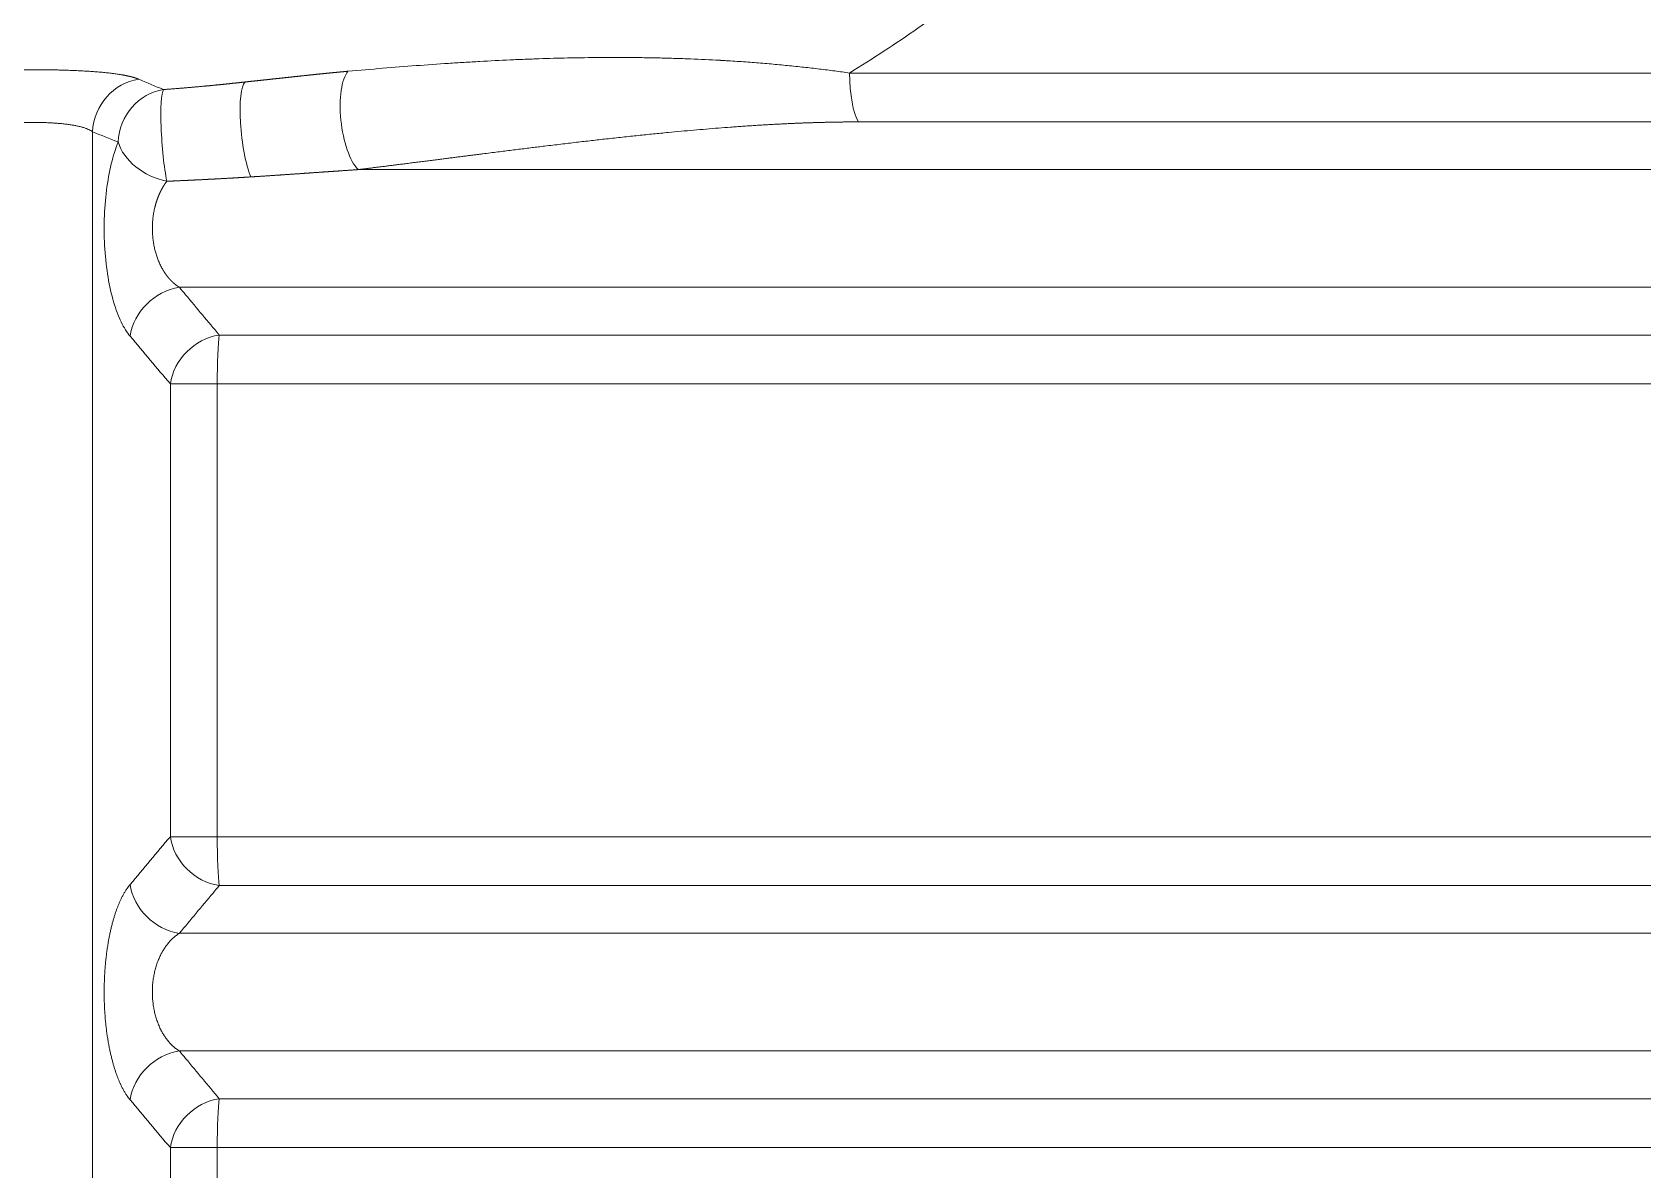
# Model space of a CAD drawing. Header units: millimetres. Extents: x 4664 to 8864, y -38 to 2932.
# Drawn here: x 8059.81 to 8099.13, y 1728.49 to 1756.27 of the extents above; entities that cross this region are included whole.
import ezdxf

# ---------------------------------------------------------------- set-up
doc = ezdxf.new("R2010")
doc.units = ezdxf.units.MM

msp = doc.modelspace()

# ---------------------------------------------------------------- linework, layer by layer
at = {"lineweight": 5}
for p, q in [((8116.763, 1755.274), (8079.764, 1755.274)), ((8079.981, 1754.08), (8116.351, 1754.08)), ((8061.282, 1724.447), (8061.282, 1753.84)), ((8067.763, 1752.914), (8119.686, 1752.914)), ((8063.402, 1750.041), (8119.686, 1750.041)), ((8116.351, 1748.876), (8064.376, 1748.876)), ((8063.182, 1747.682), (8116.763, 1747.682)), ((8063.182, 1747.682), (8063.182, 1736.626)), ((8064.327, 1736.626), (8064.327, 1747.682)), ((8063.182, 1736.626), (8116.763, 1736.626)), ((8064.376, 1735.431), (8116.351, 1735.431)), ((8063.402, 1734.266), (8119.686, 1734.266)), ((8063.402, 1731.393), (8119.686, 1731.393)), ((8116.351, 1730.228), (8064.376, 1730.228)), ((8116.763, 1729.033), (8063.182, 1729.033)), ((8063.182, 1729.033), (8063.182, 1727.335)), ((8064.327, 1727.335), (8064.327, 1729.033))]:
    msp.add_line(p, q, dxfattribs=at)
at = {"lineweight": 5, "extrusion": (0, 0, -1)}
for centre, major_axis, ratio, start_param, end_param in [((8062.51, 1753.84), (0.494, 1.209), 0.930648, 4.348997, 5.788724), ((8067.819, 1754.109), (0.16, -1.296), 0.35862, 0.444825, 2.811339), ((8080.128, 1755.274), (0, 1.306), 0.278426, 3.557424, 4.712389), ((8063.135, 1753.59), (0.477, 1.216), 0.931354, 4.362239, 5.786054), ((8063.135, 1753.59), (-0.095, 1.302), 0.121176, 3.893779, 6.107343), ((8065.202, 1753.784), (0.148, -1.298), 0.217615, 0.656995, 2.962729), ((8079.935, 1788.775), (44.076, 0), 0.874817, 1.992175, 2.007773), ((8063.135, 1753.59), (1.212, -0.485), 0.714518, 1.322736, 2.630801), ((8063.428, 1748.847), (1, 0.84), 0.87029, 3.909181, 5.323172), ((8064.409, 1747.682), (0.997, 0.843), 0.871092, 3.911974, 5.320246), ((8064.409, 1747.682), (0, 1.306), 0.063029, 4.712389, 5.867354), ((8064.409, 1736.626), (-0.997, 0.843), 0.871092, 4.104532, 5.512804), ((8064.409, 1736.626), (0, 1.306), 0.063029, 3.557424, 4.712389), ((8063.428, 1735.46), (-1, 0.84), 0.87029, 4.101606, 5.515597), ((8063.428, 1730.198), (-1, -0.84), 0.87029, 0.767588, 2.18158), ((8064.409, 1729.033), (-0.997, -0.843), 0.871092, 0.770381, 2.178653), ((8064.409, 1729.033), (0, 1.306), 0.063029, 4.712389, 5.867354)]:
    msp.add_ellipse(centre, major_axis=major_axis, ratio=ratio, start_param=start_param, end_param=end_param, dxfattribs=at)
at = {"lineweight": 5}
for points, degree, knots in [([(8079.764, 1755.274), (8080.331, 1755.626), (8080.887, 1755.991), (8081.978, 1756.748), (8082.514, 1757.141), (8083.564, 1757.953), (8084.079, 1758.373), (8084.836, 1759.023), (8085.086, 1759.243), (8085.457, 1759.578), (8085.641, 1759.747), (8085.855, 1759.947), (8085.961, 1760.047), (8086.014, 1760.097), (8086.041, 1760.122), (8086.054, 1760.135), (8086.06, 1760.141), (8086.064, 1760.144), (8086.065, 1760.146), (8086.066, 1760.147), (8086.067, 1760.147), (8086.067, 1760.147), (8086.547, 1760.604), (8087.015, 1761.072), (8087.698, 1761.791), (8087.922, 1762.033), (8088.254, 1762.401), (8088.419, 1762.586), (8088.61, 1762.803), (8088.704, 1762.913), (8088.751, 1762.967), (8088.775, 1762.995), (8088.787, 1763.008), (8088.793, 1763.015), (8088.796, 1763.019), (8088.797, 1763.02), (8088.798, 1763.021), (8088.798, 1763.022), (8088.798, 1763.022), (8088.798, 1763.022), (8089.236, 1763.531), (8089.658, 1764.049), (8090.475, 1765.105), (8090.87, 1765.642), (8091.25, 1766.189)], 3, [0, 0, 0, 0, 0.125, 0.125, 0.25, 0.25, 0.375, 0.375, 0.4375, 0.4375, 0.46875, 0.484375, 0.492188, 0.496094, 0.498047, 0.499023, 0.499512, 0.499756, 0.499878, 0.499939, 0.499939, 0.5, 0.5, 0.625, 0.625, 0.6875, 0.6875, 0.71875, 0.734375, 0.742188, 0.746094, 0.748047, 0.749023, 0.749512, 0.749756, 0.749878, 0.749939, 0.749969, 0.749969, 0.75, 0.75, 0.875, 0.875, 1, 1, 1, 1]), ([(8079.764, 1755.274), (8079.645, 1755.291), (8079.402, 1755.325), (8079.028, 1755.372), (8078.644, 1755.416), (8078.251, 1755.457), (8077.849, 1755.495), (8077.438, 1755.529), (8077.158, 1755.549), (8076.946, 1755.563), (8076.839, 1755.57), (8076.714, 1755.577), (8076.651, 1755.581), (8076.62, 1755.583), (8076.604, 1755.584), (8076.596, 1755.584), (8076.592, 1755.584), (8076.59, 1755.585), (8076.589, 1755.585), (8076.589, 1755.585), (8076.588, 1755.585), (8076.588, 1755.585), (8076.588, 1755.585), (8076.588, 1755.585), (8076.588, 1755.585), (8076.358, 1755.598), (8076.121, 1755.609), (8075.758, 1755.623), (8075.636, 1755.627), (8075.388, 1755.635), (8075.137, 1755.642), (8074.752, 1755.649), (8074.358, 1755.653), (8074.09, 1755.654), (8073.887, 1755.653), (8073.785, 1755.653), (8073.664, 1755.652), (8073.604, 1755.652), (8073.574, 1755.651), (8073.558, 1755.651), (8073.551, 1755.651), (8073.547, 1755.651), (8073.545, 1755.651), (8073.544, 1755.651), (8073.544, 1755.651), (8073.544, 1755.651), (8073.543, 1755.651), (8073.543, 1755.651), (8073.543, 1755.651), (8073.543, 1755.651), (8073.325, 1755.649), (8073.103, 1755.646), (8072.652, 1755.636), (8072.422, 1755.63), (8072.072, 1755.618), (8071.954, 1755.614), (8071.716, 1755.605), (8071.596, 1755.6), (8071.233, 1755.583), (8070.986, 1755.571), (8070.61, 1755.549), (8070.483, 1755.542), (8070.292, 1755.53), (8070.228, 1755.526), (8070.1, 1755.518), (8070.035, 1755.514), (8069.711, 1755.492), (8069.448, 1755.474), (8068.912, 1755.434), (8068.64, 1755.412), (8068.086, 1755.366), (8067.805, 1755.342), (8067.518, 1755.317)], 3, [0, 0, 0, 0, 0.03125, 0.0625, 0.09375, 0.125, 0.15625, 0.1875, 0.21875, 0.21875, 0.234375, 0.242188, 0.246094, 0.248047, 0.249023, 0.249512, 0.249756, 0.249878, 0.249939, 0.249969, 0.249985, 0.249992, 0.249996, 0.249996, 0.25, 0.25, 0.3125, 0.3125, 0.34375, 0.34375, 0.375, 0.40625, 0.4375, 0.46875, 0.46875, 0.484375, 0.492188, 0.496094, 0.498047, 0.499023, 0.499512, 0.499756, 0.499878, 0.499939, 0.499969, 0.499985, 0.499992, 0.499996, 0.499996, 0.5, 0.5, 0.5625, 0.5625, 0.625, 0.625, 0.65625, 0.65625, 0.6875, 0.6875, 0.75, 0.75, 0.78125, 0.78125, 0.796875, 0.796875, 0.8125, 0.8125, 0.875, 0.875, 0.9375, 0.9375, 1, 1, 1, 1]), ([(8062.41, 1755.122), (8062.41, 1755.123), (8062.408, 1755.124), (8062.405, 1755.125), (8062.402, 1755.126), (8062.4, 1755.127), (8062.397, 1755.128), (8062.394, 1755.129), (8062.391, 1755.13), (8062.388, 1755.132), (8062.386, 1755.133), (8062.383, 1755.134), (8062.38, 1755.135), (8062.377, 1755.136), (8062.374, 1755.137), (8062.371, 1755.138), (8062.368, 1755.139), (8062.365, 1755.14), (8062.362, 1755.141), (8062.359, 1755.143), (8062.356, 1755.144), (8062.353, 1755.145), (8062.35, 1755.146), (8062.347, 1755.147), (8062.344, 1755.148), (8062.341, 1755.149), (8062.337, 1755.15), (8062.334, 1755.151), (8062.331, 1755.152), (8062.328, 1755.153), (8062.325, 1755.154), (8062.321, 1755.155), (8062.318, 1755.156), (8062.315, 1755.157), (8062.312, 1755.158), (8062.308, 1755.159), (8062.305, 1755.161), (8062.302, 1755.162), (8062.298, 1755.163), (8062.295, 1755.164), (8062.291, 1755.165), (8062.288, 1755.166), (8062.284, 1755.167), (8062.281, 1755.168), (8062.278, 1755.169), (8062.274, 1755.17), (8062.27, 1755.171), (8062.267, 1755.172), (8062.263, 1755.173), (8062.26, 1755.174), (8062.256, 1755.175), (8062.253, 1755.176), (8062.249, 1755.177), (8062.245, 1755.178), (8062.242, 1755.179), (8062.238, 1755.18), (8062.234, 1755.181), (8062.23, 1755.182), (8062.227, 1755.183), (8062.223, 1755.183), (8062.219, 1755.184), (8062.215, 1755.185), (8062.211, 1755.186), (8062.208, 1755.187), (8062.204, 1755.188), (8062.2, 1755.189), (8062.196, 1755.19), (8062.192, 1755.191), (8062.188, 1755.192), (8062.184, 1755.193), (8062.18, 1755.194), (8062.176, 1755.195), (8062.172, 1755.196), (8062.168, 1755.197), (8062.164, 1755.198), (8062.16, 1755.199), (8062.156, 1755.199), (8062.151, 1755.2), (8062.147, 1755.201), (8062.143, 1755.202), (8062.139, 1755.203), (8062.135, 1755.204), (8062.131, 1755.205), (8062.126, 1755.206), (8062.122, 1755.207), (8062.118, 1755.208), (8062.114, 1755.209), (8062.109, 1755.209), (8062.105, 1755.21), (8062.101, 1755.211), (8062.096, 1755.212), (8062.092, 1755.213), (8062.087, 1755.214), (8062.083, 1755.215), (8062.078, 1755.216), (8062.074, 1755.216), (8062.07, 1755.217), (8062.065, 1755.218), (8062.06, 1755.219), (8062.056, 1755.22), (8062.051, 1755.221), (8062.047, 1755.222), (8062.042, 1755.222), (8062.038, 1755.223), (8062.033, 1755.224), (8062.028, 1755.225), (8062.024, 1755.226), (8062.019, 1755.227), (8061.982, 1755.233), (8061.91, 1755.245), (8061.796, 1755.261), (8061.676, 1755.275), (8061.548, 1755.288), (8061.413, 1755.3), (8061.271, 1755.311), (8061.124, 1755.321), (8060.972, 1755.329), (8060.815, 1755.336), (8060.674, 1755.341), (8060.55, 1755.345), (8060.446, 1755.348), (8060.341, 1755.35), (8060.236, 1755.352), (8060.13, 1755.354), (8060.023, 1755.355), (8059.916, 1755.355), (8059.827, 1755.355), (8059.758, 1755.355), (8059.708, 1755.355), (8059.658, 1755.355), (8059.608, 1755.355), (8059.558, 1755.354), (8059.508, 1755.354), (8059.458, 1755.353), (8059.408, 1755.352), (8059.359, 1755.352), (8059.309, 1755.351), (8059.26, 1755.35), (8059.211, 1755.349), (8059.161, 1755.347), (8059.112, 1755.346), (8059.063, 1755.345), (8059.014, 1755.343), (8058.942, 1755.341), (8058.848, 1755.337), (8058.734, 1755.333), (8058.622, 1755.327), (8058.513, 1755.322), (8058.408, 1755.315), (8058.304, 1755.308), (8058.224, 1755.302), (8058.165, 1755.297), (8058.125, 1755.293), (8058.086, 1755.289), (8058.047, 1755.286), (8058.01, 1755.282), (8057.972, 1755.278), (8057.936, 1755.274), (8057.9, 1755.27), (8057.864, 1755.266), (8057.83, 1755.261), (8057.796, 1755.257), (8057.762, 1755.252), (8057.729, 1755.247), (8057.697, 1755.243), (8057.665, 1755.238), (8057.634, 1755.232), (8057.611, 1755.228), (8057.595, 1755.226), (8057.587, 1755.224), (8057.578, 1755.223), (8057.57, 1755.221), (8057.561, 1755.219), (8057.553, 1755.218), (8057.545, 1755.216), (8057.537, 1755.215), (8057.529, 1755.213), (8057.52, 1755.211), (8057.512, 1755.21), (8057.505, 1755.208), (8057.497, 1755.207), (8057.489, 1755.205), (8057.481, 1755.203), (8057.473, 1755.202), (8057.466, 1755.2), (8057.458, 1755.198), (8057.451, 1755.196), (8057.443, 1755.195), (8057.436, 1755.193), (8057.429, 1755.191), (8057.421, 1755.19), (8057.414, 1755.188), (8057.407, 1755.186), (8057.4, 1755.184), (8057.393, 1755.183), (8057.386, 1755.181), (8057.379, 1755.179), (8057.373, 1755.177), (8057.366, 1755.175), (8057.359, 1755.174), (8057.353, 1755.172), (8057.346, 1755.17), (8057.34, 1755.168), (8057.333, 1755.166), (8057.327, 1755.164), (8057.321, 1755.162), (8057.315, 1755.16), (8057.308, 1755.159), (8057.302, 1755.157), (8057.296, 1755.155), (8057.29, 1755.153), (8057.285, 1755.151), (8057.279, 1755.149), (8057.273, 1755.147), (8057.267, 1755.145), (8057.262, 1755.143), (8057.256, 1755.141), (8057.251, 1755.139), (8057.245, 1755.137), (8057.24, 1755.135), (8057.235, 1755.133), (8057.229, 1755.131), (8057.224, 1755.129), (8057.219, 1755.127), (8057.214, 1755.125), (8057.211, 1755.123), (8057.209, 1755.122)], 3, [0, 0, 0, 0, 0.001188, 0.002374, 0.003561, 0.004746, 0.005931, 0.007116, 0.0083, 0.009483, 0.010666, 0.011848, 0.01303, 0.014211, 0.015391, 0.016571, 0.017751, 0.01893, 0.020108, 0.021286, 0.022464, 0.023641, 0.024817, 0.025994, 0.027169, 0.028345, 0.029519, 0.030694, 0.031868, 0.033041, 0.034214, 0.035387, 0.03656, 0.037732, 0.038903, 0.040075, 0.041246, 0.042416, 0.043587, 0.044757, 0.045927, 0.047096, 0.048265, 0.049434, 0.050603, 0.051771, 0.052939, 0.054107, 0.055274, 0.056442, 0.057609, 0.058776, 0.059943, 0.061109, 0.062276, 0.063442, 0.064608, 0.065774, 0.06694, 0.068105, 0.069271, 0.070436, 0.071601, 0.072767, 0.073932, 0.075097, 0.076261, 0.077426, 0.078591, 0.079756, 0.080921, 0.082085, 0.08325, 0.084415, 0.085579, 0.086744, 0.087909, 0.089073, 0.090238, 0.091403, 0.092568, 0.093733, 0.094898, 0.096063, 0.097228, 0.098393, 0.099558, 0.100724, 0.101889, 0.103055, 0.104221, 0.105387, 0.106553, 0.107719, 0.108886, 0.110053, 0.111219, 0.112387, 0.113554, 0.114721, 0.115889, 0.117057, 0.118225, 0.119394, 0.120563, 0.121732, 0.122901, 0.124071, 0.125241, 0.150482, 0.175511, 0.20042, 0.225306, 0.250265, 0.275471, 0.300471, 0.32537, 0.35027, 0.375276, 0.391019, 0.406675, 0.422272, 0.437834, 0.45339, 0.468966, 0.484588, 0.500283, 0.507584, 0.514876, 0.522162, 0.529445, 0.536727, 0.544011, 0.5513, 0.558597, 0.565904, 0.573225, 0.580561, 0.587917, 0.595294, 0.602695, 0.610124, 0.617582, 0.625071, 0.643141, 0.661082, 0.678932, 0.696727, 0.714507, 0.732309, 0.750171, 0.757518, 0.764853, 0.772179, 0.779498, 0.786812, 0.794124, 0.801437, 0.808752, 0.816072, 0.8234, 0.830737, 0.838088, 0.845452, 0.852834, 0.860236, 0.867659, 0.875107, 0.877259, 0.87941, 0.88156, 0.883709, 0.885857, 0.888004, 0.890151, 0.892297, 0.894443, 0.896588, 0.898732, 0.900876, 0.90302, 0.905163, 0.907306, 0.909449, 0.911592, 0.913735, 0.915877, 0.91802, 0.920162, 0.922305, 0.924448, 0.926591, 0.928735, 0.930879, 0.933023, 0.935168, 0.937313, 0.939459, 0.941605, 0.943752, 0.9459, 0.948049, 0.950199, 0.952349, 0.9545, 0.956653, 0.958806, 0.960961, 0.963117, 0.965274, 0.967432, 0.969592, 0.971753, 0.973916, 0.97608, 0.978245, 0.980413, 0.982582, 0.984752, 0.986925, 0.989099, 0.991275, 0.993453, 0.995633, 0.997816, 1, 1, 1, 1]), ([(8067.518, 1755.317), (8067.512, 1755.316), (8067.502, 1755.315), (8067.486, 1755.314), (8067.47, 1755.312), (8067.454, 1755.311), (8067.438, 1755.309), (8067.421, 1755.308), (8067.405, 1755.306), (8067.389, 1755.305), (8067.373, 1755.304), (8067.357, 1755.302), (8067.341, 1755.301), (8067.325, 1755.299), (8067.309, 1755.298), (8067.293, 1755.296), (8067.276, 1755.294), (8067.26, 1755.293), (8067.244, 1755.291), (8067.228, 1755.29), (8067.211, 1755.288), (8067.195, 1755.287), (8067.179, 1755.285), (8067.163, 1755.284), (8067.146, 1755.282), (8067.13, 1755.28), (8067.114, 1755.279), (8067.097, 1755.277), (8067.081, 1755.275), (8067.064, 1755.274), (8067.048, 1755.272), (8067.031, 1755.271), (8067.015, 1755.269), (8066.999, 1755.267), (8066.982, 1755.266), (8066.966, 1755.264), (8066.949, 1755.262), (8066.933, 1755.261), (8066.916, 1755.259), (8066.899, 1755.257), (8066.883, 1755.256), (8066.866, 1755.254), (8066.85, 1755.252), (8066.833, 1755.25), (8066.816, 1755.249), (8066.8, 1755.247), (8066.783, 1755.245), (8066.766, 1755.244), (8066.749, 1755.242), (8066.733, 1755.24), (8066.716, 1755.238), (8066.699, 1755.237), (8066.682, 1755.235), (8066.666, 1755.233), (8066.649, 1755.231), (8066.632, 1755.23), (8066.615, 1755.228), (8066.598, 1755.226), (8066.581, 1755.224), (8066.564, 1755.222), (8066.547, 1755.221), (8066.53, 1755.219), (8066.513, 1755.217), (8066.496, 1755.215), (8066.479, 1755.213), (8066.462, 1755.212), (8066.445, 1755.21), (8066.428, 1755.208), (8066.411, 1755.206), (8066.394, 1755.204), (8066.377, 1755.202), (8066.36, 1755.201), (8066.343, 1755.199), (8066.326, 1755.197), (8066.309, 1755.195), (8066.291, 1755.193), (8066.274, 1755.191), (8066.257, 1755.189), (8066.24, 1755.188), (8066.222, 1755.186), (8066.205, 1755.184), (8066.188, 1755.182), (8066.17, 1755.18), (8066.153, 1755.178), (8066.136, 1755.176), (8066.118, 1755.174), (8066.101, 1755.173), (8066.084, 1755.171), (8066.066, 1755.169), (8066.049, 1755.167), (8066.031, 1755.165), (8066.014, 1755.163), (8065.996, 1755.161), (8065.979, 1755.159), (8065.961, 1755.157), (8065.944, 1755.156), (8065.926, 1755.154), (8065.909, 1755.152), (8065.891, 1755.15), (8065.873, 1755.148), (8065.856, 1755.146), (8065.838, 1755.144), (8065.82, 1755.142), (8065.803, 1755.14), (8065.785, 1755.138), (8065.767, 1755.136), (8065.75, 1755.134), (8065.732, 1755.133), (8065.714, 1755.131), (8065.696, 1755.129), (8065.678, 1755.127), (8065.661, 1755.125), (8065.643, 1755.123), (8065.625, 1755.121), (8065.607, 1755.119), (8065.589, 1755.117), (8065.571, 1755.115), (8065.553, 1755.113), (8065.535, 1755.111), (8065.517, 1755.109), (8065.499, 1755.107), (8065.481, 1755.105), (8065.463, 1755.104), (8065.445, 1755.102), (8065.427, 1755.1), (8065.409, 1755.098), (8065.391, 1755.096), (8065.373, 1755.094), (8065.355, 1755.092), (8065.336, 1755.09), (8065.318, 1755.088), (8065.3, 1755.086), (8065.282, 1755.084), (8065.264, 1755.082), (8065.245, 1755.08), (8065.227, 1755.078), (8065.209, 1755.076), (8065.19, 1755.074), (8065.172, 1755.073), (8065.154, 1755.071), (8065.135, 1755.069), (8065.117, 1755.067), (8065.099, 1755.065), (8065.08, 1755.063), (8065.062, 1755.061), (8065.043, 1755.059), (8065.025, 1755.057), (8065.012, 1755.056), (8065.006, 1755.055)], 3, [0, 0, 0, 0, 0.006599, 0.013201, 0.019807, 0.026414, 0.033025, 0.039639, 0.046256, 0.052876, 0.059498, 0.066124, 0.072752, 0.079384, 0.086019, 0.092656, 0.099297, 0.105941, 0.112588, 0.119238, 0.125891, 0.132547, 0.139206, 0.145868, 0.152534, 0.159202, 0.165874, 0.172549, 0.179227, 0.185909, 0.192593, 0.199281, 0.205972, 0.212666, 0.219364, 0.226064, 0.232768, 0.239476, 0.246186, 0.2529, 0.259618, 0.266338, 0.273062, 0.27979, 0.28652, 0.293255, 0.299992, 0.306733, 0.313477, 0.320225, 0.326976, 0.333731, 0.340489, 0.347251, 0.354016, 0.360785, 0.367557, 0.374333, 0.381112, 0.387895, 0.394681, 0.401471, 0.408264, 0.415062, 0.421862, 0.428667, 0.435475, 0.442286, 0.449102, 0.455921, 0.462743, 0.469569, 0.4764, 0.483233, 0.490071, 0.496912, 0.503757, 0.510605, 0.517458, 0.524314, 0.531174, 0.538038, 0.544906, 0.551777, 0.558652, 0.565532, 0.572415, 0.579302, 0.586192, 0.593087, 0.599985, 0.606888, 0.613794, 0.620705, 0.627619, 0.634537, 0.641459, 0.648385, 0.655316, 0.66225, 0.669188, 0.67613, 0.683076, 0.690027, 0.696981, 0.703939, 0.710902, 0.717868, 0.724839, 0.731814, 0.738792, 0.745775, 0.752763, 0.759754, 0.766749, 0.773749, 0.780753, 0.787761, 0.794773, 0.801789, 0.80881, 0.815835, 0.822864, 0.829897, 0.836935, 0.843976, 0.851023, 0.858073, 0.865128, 0.872187, 0.87925, 0.886318, 0.89339, 0.900467, 0.907547, 0.914633, 0.921722, 0.928816, 0.935915, 0.943017, 0.950125, 0.957236, 0.964352, 0.971473, 0.978598, 0.985727, 0.992861, 1, 1, 1, 1]), ([(8065.006, 1755.055), (8065, 1755.054), (8064.987, 1755.053), (8064.968, 1755.051), (8064.949, 1755.049), (8064.931, 1755.047), (8064.912, 1755.045), (8064.892, 1755.042), (8064.873, 1755.04), (8064.854, 1755.038), (8064.835, 1755.036), (8064.816, 1755.034), (8064.797, 1755.032), (8064.778, 1755.03), (8064.759, 1755.028), (8064.74, 1755.026), (8064.72, 1755.024), (8064.701, 1755.022), (8064.682, 1755.02), (8064.663, 1755.018), (8064.643, 1755.016), (8064.624, 1755.014), (8064.605, 1755.011), (8064.585, 1755.009), (8064.566, 1755.007), (8064.546, 1755.005), (8064.527, 1755.003), (8064.508, 1755.001), (8064.488, 1754.999), (8064.469, 1754.997), (8064.449, 1754.995), (8064.43, 1754.993), (8064.41, 1754.991), (8064.39, 1754.989), (8064.371, 1754.988), (8064.351, 1754.986), (8064.332, 1754.984), (8064.312, 1754.982), (8064.292, 1754.98), (8064.273, 1754.978), (8064.253, 1754.976), (8064.233, 1754.974), (8064.213, 1754.972), (8064.194, 1754.97), (8064.174, 1754.968), (8064.154, 1754.966), (8064.134, 1754.964), (8064.114, 1754.962), (8064.094, 1754.961), (8064.074, 1754.959), (8064.054, 1754.957), (8064.035, 1754.955), (8064.008, 1754.952), (8063.974, 1754.949), (8063.933, 1754.946), (8063.893, 1754.942), (8063.852, 1754.938), (8063.811, 1754.935), (8063.77, 1754.931), (8063.729, 1754.927), (8063.688, 1754.924), (8063.646, 1754.92), (8063.605, 1754.917), (8063.563, 1754.913), (8063.522, 1754.91), (8063.48, 1754.906), (8063.438, 1754.903), (8063.396, 1754.899), (8063.354, 1754.896), (8063.312, 1754.893), (8063.27, 1754.889), (8063.227, 1754.886), (8063.185, 1754.883), (8063.142, 1754.88), (8063.099, 1754.877), (8063.057, 1754.873), (8063.028, 1754.871), (8063.014, 1754.87)], 3, [0, 0, 0, 0, 0.009611, 0.019231, 0.028858, 0.038493, 0.048136, 0.057787, 0.067445, 0.077112, 0.086786, 0.096469, 0.106159, 0.115857, 0.125564, 0.135278, 0.145, 0.15473, 0.164469, 0.174215, 0.183969, 0.193732, 0.203502, 0.213281, 0.223068, 0.232862, 0.242665, 0.252476, 0.262295, 0.272123, 0.281958, 0.291802, 0.301654, 0.311514, 0.321382, 0.331258, 0.341143, 0.351036, 0.360937, 0.370847, 0.380764, 0.39069, 0.400625, 0.410567, 0.420518, 0.430478, 0.440445, 0.450421, 0.460406, 0.470399, 0.4804, 0.490409, 0.500427, 0.520722, 0.541061, 0.561446, 0.581874, 0.602348, 0.622867, 0.643431, 0.66404, 0.684694, 0.705394, 0.726139, 0.74693, 0.767766, 0.788648, 0.809576, 0.83055, 0.851569, 0.872635, 0.893747, 0.914905, 0.936109, 0.957359, 0.978656, 1, 1, 1, 1]), ([(8058.337, 1753.84), (8058.363, 1753.859), (8058.393, 1753.877), (8058.447, 1753.902), (8058.486, 1753.918), (8058.551, 1753.941), (8058.624, 1753.961), (8058.704, 1753.98), (8058.79, 1753.997), (8058.884, 1754.012), (8058.984, 1754.026), (8059.089, 1754.037), (8059.2, 1754.047), (8059.315, 1754.055), (8059.434, 1754.062), (8059.557, 1754.066), (8059.64, 1754.068), (8059.703, 1754.069), (8059.735, 1754.069), (8059.772, 1754.069), (8059.79, 1754.069), (8059.799, 1754.069), (8059.804, 1754.069), (8059.806, 1754.069), (8059.808, 1754.069), (8059.808, 1754.069), (8059.808, 1754.069), (8059.809, 1754.069), (8059.809, 1754.069), (8059.809, 1754.069), (8059.809, 1754.069), (8059.809, 1754.069), (8059.809, 1754.069), (8059.809, 1754.069), (8059.81, 1754.069), (8059.81, 1754.069), (8059.81, 1754.069), (8059.81, 1754.069), (8059.81, 1754.069), (8059.811, 1754.069), (8059.813, 1754.069), (8059.818, 1754.069), (8059.827, 1754.069), (8059.846, 1754.069), (8059.883, 1754.069), (8059.915, 1754.069), (8059.978, 1754.068), (8060.061, 1754.066), (8060.184, 1754.062), (8060.303, 1754.055), (8060.419, 1754.047), (8060.529, 1754.038), (8060.635, 1754.026), (8060.735, 1754.012), (8060.828, 1753.997), (8060.915, 1753.98), (8060.996, 1753.961), (8061.068, 1753.941), (8061.134, 1753.918), (8061.172, 1753.902), (8061.226, 1753.877), (8061.257, 1753.859), (8061.282, 1753.84)], 3, [0, 0, 0, 0, 0.0625, 0.0625, 0.09375, 0.125, 0.15625, 0.1875, 0.21875, 0.25, 0.28125, 0.3125, 0.34375, 0.375, 0.40625, 0.4375, 0.46875, 0.46875, 0.484375, 0.492187, 0.496094, 0.498047, 0.499023, 0.499512, 0.499756, 0.499878, 0.499939, 0.499969, 0.499985, 0.499992, 0.499992, 0.5, 0.5, 0.500244, 0.500275, 0.500275, 0.500305, 0.500305, 0.500366, 0.500488, 0.500977, 0.501953, 0.503906, 0.507812, 0.515625, 0.53125, 0.53125, 0.5625, 0.59375, 0.625, 0.65625, 0.6875, 0.71875, 0.75, 0.78125, 0.8125, 0.84375, 0.875, 0.90625, 0.9375, 0.9375, 1, 1, 1, 1]), ([(8067.763, 1752.914), (8067.773, 1752.916), (8067.792, 1752.918), (8067.821, 1752.922), (8067.852, 1752.925), (8067.884, 1752.929), (8067.917, 1752.934), (8067.952, 1752.938), (8067.989, 1752.943), (8068.027, 1752.947), (8068.066, 1752.952), (8068.107, 1752.957), (8068.149, 1752.963), (8068.193, 1752.968), (8068.238, 1752.974), (8068.285, 1752.98), (8068.333, 1752.986), (8068.382, 1752.992), (8068.433, 1752.998), (8068.486, 1753.005), (8068.539, 1753.012), (8068.594, 1753.019), (8068.651, 1753.026), (8068.709, 1753.033), (8068.769, 1753.041), (8068.829, 1753.048), (8068.892, 1753.056), (8068.955, 1753.064), (8069.02, 1753.073), (8069.087, 1753.081), (8069.155, 1753.09), (8069.224, 1753.099), (8069.316, 1753.11), (8069.428, 1753.125), (8069.559, 1753.141), (8069.686, 1753.158), (8069.809, 1753.173), (8069.928, 1753.188), (8070.042, 1753.203), (8070.152, 1753.217), (8070.259, 1753.231), (8070.361, 1753.244), (8070.458, 1753.256), (8070.552, 1753.268), (8070.642, 1753.279), (8070.728, 1753.29), (8070.844, 1753.305), (8070.993, 1753.324), (8071.172, 1753.346), (8071.347, 1753.368), (8071.519, 1753.39), (8071.686, 1753.411), (8071.85, 1753.431), (8072.01, 1753.451), (8072.166, 1753.47), (8072.4, 1753.498), (8072.709, 1753.536), (8073.092, 1753.581), (8073.462, 1753.624), (8073.837, 1753.666), (8074.217, 1753.708), (8074.6, 1753.748), (8074.972, 1753.786), (8075.32, 1753.821), (8075.648, 1753.852), (8075.957, 1753.879), (8076.262, 1753.905), (8076.561, 1753.93), (8076.808, 1753.949), (8077.005, 1753.963), (8077.152, 1753.973), (8077.298, 1753.983), (8077.441, 1753.992), (8077.583, 1754.001), (8077.723, 1754.01), (8077.862, 1754.018), (8077.999, 1754.025), (8078.134, 1754.032), (8078.267, 1754.038), (8078.368, 1754.043), (8078.435, 1754.046), (8078.471, 1754.047), (8078.507, 1754.049), (8078.542, 1754.05), (8078.578, 1754.051), (8078.613, 1754.053), (8078.648, 1754.054), (8078.684, 1754.055), (8078.719, 1754.057), (8078.754, 1754.058), (8078.789, 1754.059), (8078.824, 1754.06), (8078.859, 1754.061), (8078.894, 1754.062), (8078.929, 1754.064), (8078.963, 1754.065), (8078.998, 1754.066), (8079.033, 1754.067), (8079.068, 1754.067), (8079.102, 1754.068), (8079.137, 1754.069), (8079.171, 1754.07), (8079.205, 1754.071), (8079.24, 1754.072), (8079.274, 1754.072), (8079.308, 1754.073), (8079.342, 1754.074), (8079.377, 1754.074), (8079.411, 1754.075), (8079.445, 1754.075), (8079.479, 1754.076), (8079.512, 1754.076), (8079.546, 1754.077), (8079.58, 1754.077), (8079.614, 1754.078), (8079.647, 1754.078), (8079.681, 1754.078), (8079.715, 1754.079), (8079.748, 1754.079), (8079.782, 1754.079), (8079.815, 1754.079), (8079.848, 1754.079), (8079.882, 1754.08), (8079.915, 1754.08), (8079.948, 1754.08), (8079.97, 1754.08), (8079.981, 1754.08)], 3, [0, 0, 0, 0, 0.002258, 0.004635, 0.007131, 0.009745, 0.012478, 0.01533, 0.0183, 0.021389, 0.024597, 0.027923, 0.031367, 0.03493, 0.038611, 0.04241, 0.046328, 0.050363, 0.054517, 0.058789, 0.063178, 0.067686, 0.072311, 0.077054, 0.081915, 0.086893, 0.091989, 0.097203, 0.102533, 0.107981, 0.113546, 0.119229, 0.125028, 0.136149, 0.146931, 0.157375, 0.167481, 0.177248, 0.186679, 0.195773, 0.20453, 0.212952, 0.221038, 0.228788, 0.236204, 0.243284, 0.250031, 0.265189, 0.280029, 0.294551, 0.308755, 0.322642, 0.336213, 0.349469, 0.362409, 0.375035, 0.407781, 0.439525, 0.470274, 0.500032, 0.53287, 0.564637, 0.595338, 0.62498, 0.650928, 0.676384, 0.701352, 0.725837, 0.749842, 0.761985, 0.773967, 0.78579, 0.797454, 0.808959, 0.820307, 0.831498, 0.842533, 0.853413, 0.864137, 0.874708, 0.877567, 0.880419, 0.883266, 0.886106, 0.88894, 0.891767, 0.894589, 0.897405, 0.900214, 0.903017, 0.905814, 0.908606, 0.911391, 0.91417, 0.916942, 0.919709, 0.92247, 0.925225, 0.927974, 0.930717, 0.933454, 0.936186, 0.938911, 0.94163, 0.944344, 0.947051, 0.949753, 0.952449, 0.955139, 0.957824, 0.960502, 0.963175, 0.965842, 0.968504, 0.971159, 0.973809, 0.976454, 0.979092, 0.981725, 0.984353, 0.986975, 0.989591, 0.992201, 0.994806, 0.997406, 1, 1, 1, 1]), ([(8061.908, 1753.59), (8061.844, 1753.431), (8061.788, 1753.252), (8061.692, 1752.856), (8061.652, 1752.638), (8061.566, 1751.957), (8061.551, 1751.452), (8061.614, 1750.497), (8061.69, 1750.049), (8061.852, 1749.501), (8061.915, 1749.335), (8062.05, 1749.055), (8062.123, 1748.939), (8062.201, 1748.847)], 3, [0, 0, 0, 0, 0.125, 0.125, 0.25, 0.25, 0.5, 0.5, 0.75, 0.75, 0.875, 0.875, 1, 1, 1, 1]), ([(8065.147, 1752.737), (8065.155, 1752.738), (8065.172, 1752.739), (8065.196, 1752.74), (8065.221, 1752.742), (8065.245, 1752.743), (8065.27, 1752.745), (8065.294, 1752.746), (8065.319, 1752.748), (8065.343, 1752.749), (8065.368, 1752.751), (8065.393, 1752.753), (8065.417, 1752.754), (8065.442, 1752.756), (8065.466, 1752.757), (8065.491, 1752.759), (8065.515, 1752.761), (8065.54, 1752.762), (8065.564, 1752.764), (8065.589, 1752.765), (8065.614, 1752.767), (8065.638, 1752.769), (8065.663, 1752.77), (8065.687, 1752.772), (8065.712, 1752.774), (8065.736, 1752.775), (8065.761, 1752.777), (8065.785, 1752.778), (8065.81, 1752.78), (8065.834, 1752.782), (8065.859, 1752.783), (8065.883, 1752.785), (8065.908, 1752.787), (8065.932, 1752.788), (8065.957, 1752.79), (8065.981, 1752.792), (8066.006, 1752.793), (8066.03, 1752.795), (8066.055, 1752.797), (8066.079, 1752.798), (8066.104, 1752.8), (8066.128, 1752.802), (8066.153, 1752.803), (8066.177, 1752.805), (8066.202, 1752.807), (8066.226, 1752.808), (8066.251, 1752.81), (8066.275, 1752.812), (8066.3, 1752.813), (8066.324, 1752.815), (8066.349, 1752.817), (8066.373, 1752.819), (8066.398, 1752.82), (8066.422, 1752.822), (8066.447, 1752.824), (8066.471, 1752.825), (8066.496, 1752.827), (8066.52, 1752.829), (8066.544, 1752.83), (8066.569, 1752.832), (8066.593, 1752.834), (8066.618, 1752.835), (8066.642, 1752.837), (8066.667, 1752.839), (8066.691, 1752.841), (8066.716, 1752.842), (8066.74, 1752.844), (8066.764, 1752.846), (8066.789, 1752.847), (8066.813, 1752.849), (8066.838, 1752.851), (8066.862, 1752.853), (8066.887, 1752.854), (8066.911, 1752.856), (8066.935, 1752.858), (8066.96, 1752.859), (8066.984, 1752.861), (8067.009, 1752.863), (8067.033, 1752.864), (8067.057, 1752.866), (8067.082, 1752.868), (8067.106, 1752.87), (8067.131, 1752.871), (8067.155, 1752.873), (8067.179, 1752.875), (8067.204, 1752.876), (8067.228, 1752.878), (8067.252, 1752.88), (8067.277, 1752.881), (8067.301, 1752.883), (8067.326, 1752.885), (8067.35, 1752.886), (8067.374, 1752.888), (8067.399, 1752.89), (8067.423, 1752.891), (8067.447, 1752.893), (8067.472, 1752.895), (8067.496, 1752.896), (8067.52, 1752.898), (8067.545, 1752.9), (8067.569, 1752.901), (8067.593, 1752.903), (8067.618, 1752.905), (8067.642, 1752.906), (8067.666, 1752.908), (8067.691, 1752.91), (8067.715, 1752.911), (8067.739, 1752.913), (8067.755, 1752.914), (8067.763, 1752.914)], 3, [0, 0, 0, 0, 0.009303, 0.018608, 0.027912, 0.037218, 0.046525, 0.055832, 0.06514, 0.074449, 0.083758, 0.093068, 0.10238, 0.111692, 0.121004, 0.130318, 0.139632, 0.148947, 0.158263, 0.167579, 0.176897, 0.186215, 0.195534, 0.204853, 0.214174, 0.223495, 0.232817, 0.24214, 0.251464, 0.260789, 0.270114, 0.27944, 0.288767, 0.298094, 0.307423, 0.316752, 0.326082, 0.335413, 0.344745, 0.354077, 0.363411, 0.372745, 0.382079, 0.391415, 0.400752, 0.410089, 0.419427, 0.428766, 0.438106, 0.447446, 0.456788, 0.46613, 0.475473, 0.484817, 0.494161, 0.503507, 0.512853, 0.5222, 0.531548, 0.540897, 0.550246, 0.559596, 0.568948, 0.578299, 0.587652, 0.597006, 0.60636, 0.615716, 0.625072, 0.634429, 0.643786, 0.653145, 0.662504, 0.671865, 0.681226, 0.690588, 0.69995, 0.709314, 0.718678, 0.728043, 0.73741, 0.746776, 0.756144, 0.765513, 0.774882, 0.784252, 0.793623, 0.802995, 0.812368, 0.821742, 0.831116, 0.840491, 0.849867, 0.859244, 0.868622, 0.878001, 0.88738, 0.896761, 0.906142, 0.915524, 0.924907, 0.93429, 0.943675, 0.95306, 0.962447, 0.971834, 0.981222, 0.99061, 1, 1, 1, 1]), ([(8063.402, 1750.041), (8063.401, 1750.042), (8063.399, 1750.044), (8063.395, 1750.046), (8063.391, 1750.049), (8063.387, 1750.051), (8063.384, 1750.053), (8063.38, 1750.056), (8063.376, 1750.058), (8063.372, 1750.061), (8063.369, 1750.063), (8063.365, 1750.066), (8063.361, 1750.068), (8063.357, 1750.071), (8063.354, 1750.074), (8063.35, 1750.076), (8063.346, 1750.079), (8063.343, 1750.081), (8063.339, 1750.084), (8063.336, 1750.087), (8063.332, 1750.089), (8063.328, 1750.092), (8063.325, 1750.095), (8063.321, 1750.097), (8063.318, 1750.1), (8063.314, 1750.103), (8063.311, 1750.106), (8063.307, 1750.108), (8063.304, 1750.111), (8063.3, 1750.114), (8063.297, 1750.117), (8063.293, 1750.12), (8063.29, 1750.122), (8063.286, 1750.125), (8063.283, 1750.128), (8063.279, 1750.131), (8063.276, 1750.134), (8063.273, 1750.137), (8063.269, 1750.14), (8063.266, 1750.143), (8063.262, 1750.146), (8063.259, 1750.149), (8063.256, 1750.152), (8063.252, 1750.155), (8063.249, 1750.158), (8063.246, 1750.161), (8063.242, 1750.164), (8063.239, 1750.167), (8063.236, 1750.17), (8063.233, 1750.173), (8063.229, 1750.176), (8063.226, 1750.179), (8063.223, 1750.182), (8063.22, 1750.185), (8063.216, 1750.188), (8063.213, 1750.192), (8063.21, 1750.195), (8063.207, 1750.198), (8063.204, 1750.201), (8063.201, 1750.204), (8063.197, 1750.208), (8063.194, 1750.211), (8063.191, 1750.214), (8063.188, 1750.217), (8063.185, 1750.22), (8063.182, 1750.224), (8063.179, 1750.227), (8063.176, 1750.23), (8063.173, 1750.234), (8063.17, 1750.237), (8063.167, 1750.24), (8063.164, 1750.244), (8063.161, 1750.247), (8063.158, 1750.25), (8063.155, 1750.254), (8063.152, 1750.257), (8063.149, 1750.26), (8063.146, 1750.264), (8063.143, 1750.267), (8063.14, 1750.271), (8063.137, 1750.274), (8063.134, 1750.277), (8063.131, 1750.281), (8063.129, 1750.284), (8063.126, 1750.288), (8063.123, 1750.291), (8063.12, 1750.295), (8063.117, 1750.298), (8063.114, 1750.302), (8063.112, 1750.305), (8063.109, 1750.309), (8063.106, 1750.312), (8063.103, 1750.316), (8063.101, 1750.319), (8063.098, 1750.323), (8063.095, 1750.326), (8063.092, 1750.33), (8063.09, 1750.333), (8063.087, 1750.337), (8063.084, 1750.341), (8063.082, 1750.344), (8063.079, 1750.348), (8063.076, 1750.351), (8063.074, 1750.355), (8063.071, 1750.359), (8063.069, 1750.362), (8063.066, 1750.366), (8063.063, 1750.37), (8063.061, 1750.373), (8063.058, 1750.377), (8063.056, 1750.381), (8063.053, 1750.384), (8063.051, 1750.388), (8063.048, 1750.392), (8063.046, 1750.395), (8063.043, 1750.399), (8063.041, 1750.403), (8063.038, 1750.407), (8063.036, 1750.41), (8063.033, 1750.414), (8063.031, 1750.418), (8063.029, 1750.422), (8063.026, 1750.425), (8063.024, 1750.429), (8063.021, 1750.433), (8063.019, 1750.437), (8063.017, 1750.44), (8063.014, 1750.444), (8063.012, 1750.448), (8063.01, 1750.452), (8063.008, 1750.455), (8063.005, 1750.459), (8063.003, 1750.463), (8062.984, 1750.495), (8062.95, 1750.557), (8062.905, 1750.652), (8062.866, 1750.752), (8062.832, 1750.854), (8062.803, 1750.959), (8062.78, 1751.065), (8062.762, 1751.175), (8062.75, 1751.29), (8062.743, 1751.408), (8062.742, 1751.526), (8062.748, 1751.645), (8062.76, 1751.762), (8062.778, 1751.879), (8062.795, 1751.957), (8062.805, 1752.001), (8062.807, 1752.01), (8062.81, 1752.019), (8062.812, 1752.029), (8062.815, 1752.038), (8062.817, 1752.047), (8062.82, 1752.056), (8062.822, 1752.066), (8062.825, 1752.075), (8062.828, 1752.084), (8062.83, 1752.093), (8062.833, 1752.102), (8062.836, 1752.112), (8062.839, 1752.121), (8062.842, 1752.13), (8062.845, 1752.139), (8062.848, 1752.148), (8062.851, 1752.157), (8062.854, 1752.166), (8062.857, 1752.175), (8062.86, 1752.184), (8062.863, 1752.193), (8062.866, 1752.202), (8062.87, 1752.211), (8062.873, 1752.22), (8062.876, 1752.229), (8062.88, 1752.238), (8062.883, 1752.247), (8062.887, 1752.256), (8062.89, 1752.265), (8062.894, 1752.274), (8062.898, 1752.282), (8062.901, 1752.291), (8062.905, 1752.3), (8062.909, 1752.309), (8062.913, 1752.317), (8062.917, 1752.326), (8062.921, 1752.335), (8062.924, 1752.343), (8062.928, 1752.352), (8062.933, 1752.36), (8062.937, 1752.369), (8062.941, 1752.377), (8062.945, 1752.386), (8062.949, 1752.394), (8062.953, 1752.403), (8062.958, 1752.411), (8062.962, 1752.419), (8062.966, 1752.428), (8062.971, 1752.436), (8062.975, 1752.444), (8062.98, 1752.453), (8062.984, 1752.461), (8062.989, 1752.469), (8062.994, 1752.477), (8062.998, 1752.485), (8063.003, 1752.493), (8063.008, 1752.501), (8063.013, 1752.509), (8063.018, 1752.517), (8063.023, 1752.525), (8063.028, 1752.533), (8063.033, 1752.541), (8063.038, 1752.548), (8063.043, 1752.556), (8063.048, 1752.564), (8063.053, 1752.571), (8063.058, 1752.579), (8063.064, 1752.587), (8063.069, 1752.594), (8063.074, 1752.602), (8063.08, 1752.609), (8063.085, 1752.616), (8063.091, 1752.624), (8063.094, 1752.629), (8063.096, 1752.631)], 3, [0, 0, 0, 0, 0.002134, 0.004264, 0.00639, 0.008513, 0.010632, 0.012747, 0.014858, 0.016966, 0.01907, 0.02117, 0.023266, 0.025359, 0.027448, 0.029533, 0.031614, 0.033692, 0.035766, 0.037836, 0.039903, 0.041965, 0.044025, 0.04608, 0.048132, 0.050179, 0.052224, 0.054264, 0.056301, 0.058334, 0.060363, 0.062389, 0.064411, 0.066429, 0.068444, 0.070455, 0.072462, 0.074465, 0.076465, 0.078461, 0.080453, 0.082442, 0.084427, 0.086408, 0.088386, 0.09036, 0.09233, 0.094297, 0.09626, 0.098219, 0.100175, 0.102126, 0.104075, 0.106019, 0.10796, 0.109897, 0.111831, 0.113761, 0.115687, 0.11761, 0.119529, 0.121444, 0.123356, 0.125264, 0.127168, 0.129069, 0.130966, 0.13286, 0.13475, 0.136636, 0.138519, 0.140398, 0.142273, 0.144145, 0.146013, 0.147877, 0.149738, 0.151596, 0.153449, 0.155299, 0.157146, 0.158989, 0.160828, 0.162664, 0.164496, 0.166325, 0.16815, 0.169971, 0.171789, 0.173603, 0.175414, 0.177221, 0.179024, 0.180824, 0.182621, 0.184414, 0.186203, 0.187989, 0.189771, 0.191549, 0.193325, 0.195096, 0.196864, 0.198629, 0.20039, 0.202147, 0.203901, 0.205651, 0.207398, 0.209142, 0.210881, 0.212618, 0.214351, 0.21608, 0.217806, 0.219528, 0.221247, 0.222962, 0.224674, 0.226383, 0.228088, 0.229789, 0.231487, 0.233182, 0.234873, 0.23656, 0.238244, 0.239925, 0.241602, 0.243276, 0.244947, 0.246614, 0.248277, 0.249937, 0.288194, 0.325493, 0.36189, 0.397448, 0.432233, 0.466318, 0.499781, 0.535351, 0.570803, 0.606242, 0.641777, 0.677514, 0.713558, 0.750009, 0.753051, 0.756099, 0.759155, 0.762217, 0.765286, 0.768362, 0.771445, 0.774535, 0.777632, 0.780736, 0.783848, 0.786967, 0.790093, 0.793226, 0.796367, 0.799515, 0.802671, 0.805834, 0.809005, 0.812183, 0.815369, 0.818563, 0.821765, 0.824974, 0.828192, 0.831417, 0.83465, 0.837891, 0.841141, 0.844398, 0.847664, 0.850937, 0.854219, 0.857509, 0.860808, 0.864115, 0.86743, 0.870754, 0.874086, 0.877427, 0.880776, 0.884134, 0.8875, 0.890875, 0.894259, 0.897652, 0.901053, 0.904463, 0.907882, 0.91131, 0.914747, 0.918193, 0.921648, 0.925112, 0.928584, 0.932067, 0.935558, 0.939058, 0.942568, 0.946087, 0.949615, 0.953152, 0.956699, 0.960255, 0.96382, 0.967395, 0.97098, 0.974574, 0.978177, 0.98179, 0.985413, 0.989045, 0.992687, 0.996339, 1, 1, 1, 1]), ([(8063.096, 1752.631), (8063.105, 1752.631), (8063.121, 1752.632), (8063.147, 1752.633), (8063.172, 1752.634), (8063.197, 1752.635), (8063.222, 1752.636), (8063.247, 1752.637), (8063.272, 1752.638), (8063.297, 1752.639), (8063.322, 1752.64), (8063.347, 1752.641), (8063.372, 1752.643), (8063.397, 1752.644), (8063.422, 1752.645), (8063.447, 1752.646), (8063.471, 1752.647), (8063.496, 1752.648), (8063.521, 1752.649), (8063.546, 1752.65), (8063.571, 1752.651), (8063.595, 1752.652), (8063.62, 1752.654), (8063.645, 1752.655), (8063.669, 1752.656), (8063.694, 1752.657), (8063.718, 1752.658), (8063.743, 1752.659), (8063.768, 1752.661), (8063.792, 1752.662), (8063.817, 1752.663), (8063.841, 1752.664), (8063.866, 1752.665), (8063.89, 1752.667), (8063.914, 1752.668), (8063.939, 1752.669), (8063.963, 1752.67), (8063.987, 1752.671), (8064.012, 1752.673), (8064.036, 1752.674), (8064.06, 1752.675), (8064.084, 1752.676), (8064.108, 1752.678), (8064.133, 1752.679), (8064.157, 1752.68), (8064.181, 1752.681), (8064.205, 1752.683), (8064.229, 1752.684), (8064.253, 1752.685), (8064.277, 1752.686), (8064.301, 1752.688), (8064.325, 1752.689), (8064.349, 1752.69), (8064.373, 1752.692), (8064.397, 1752.693), (8064.42, 1752.694), (8064.444, 1752.696), (8064.468, 1752.697), (8064.492, 1752.698), (8064.516, 1752.7), (8064.539, 1752.701), (8064.563, 1752.702), (8064.587, 1752.704), (8064.61, 1752.705), (8064.634, 1752.706), (8064.658, 1752.708), (8064.681, 1752.709), (8064.705, 1752.71), (8064.728, 1752.712), (8064.752, 1752.713), (8064.775, 1752.714), (8064.799, 1752.716), (8064.822, 1752.717), (8064.845, 1752.719), (8064.869, 1752.72), (8064.892, 1752.721), (8064.915, 1752.723), (8064.939, 1752.724), (8064.962, 1752.726), (8064.985, 1752.727), (8065.008, 1752.728), (8065.031, 1752.73), (8065.055, 1752.731), (8065.078, 1752.733), (8065.101, 1752.734), (8065.124, 1752.736), (8065.139, 1752.737), (8065.147, 1752.737)], 3, [0, 0, 0, 0, 0.012238, 0.024464, 0.036679, 0.048883, 0.061075, 0.073256, 0.085426, 0.097584, 0.109731, 0.121867, 0.133992, 0.146105, 0.158207, 0.170297, 0.182377, 0.194445, 0.206502, 0.218547, 0.230581, 0.242604, 0.254616, 0.266616, 0.278606, 0.290583, 0.30255, 0.314505, 0.326449, 0.338382, 0.350304, 0.362214, 0.374113, 0.386001, 0.397877, 0.409742, 0.421596, 0.433439, 0.445271, 0.457091, 0.4689, 0.480698, 0.492484, 0.504259, 0.516023, 0.527776, 0.539518, 0.551248, 0.562967, 0.574675, 0.586372, 0.598058, 0.609732, 0.621395, 0.633047, 0.644687, 0.656317, 0.667935, 0.679542, 0.691138, 0.702722, 0.714296, 0.725858, 0.737409, 0.748949, 0.760478, 0.771995, 0.783501, 0.794997, 0.80648, 0.817953, 0.829415, 0.840865, 0.852305, 0.863733, 0.87515, 0.886555, 0.89795, 0.909333, 0.920706, 0.932067, 0.943417, 0.954756, 0.966084, 0.9774, 0.988706, 1, 1, 1, 1]), ([(8064.376, 1748.876), (8064.102, 1749.203), (8063.828, 1749.531), (8063.504, 1749.92), (8063.453, 1749.981), (8063.402, 1750.041)], 3, [0, 0, 0, 0, 0.843933, 0.843933, 1, 1, 1, 1]), ([(8062.201, 1735.46), (8062.063, 1735.297), (8061.89, 1734.906), (8061.787, 1734.599), (8061.702, 1734.254), (8061.636, 1733.87), (8061.59, 1733.462), (8061.566, 1733.039), (8061.566, 1732.615), (8061.59, 1732.189), (8061.635, 1731.787), (8061.703, 1731.403), (8061.788, 1731.059), (8061.89, 1730.752), (8062.063, 1730.362), (8062.201, 1730.198)], 2, [0, 0, 0, 0.125, 0.1875, 0.25, 0.3125, 0.375, 0.4375, 0.5, 0.5625, 0.625, 0.6875, 0.75, 0.8125, 0.875, 1, 1, 1]), ([(8063.402, 1734.266), (8063.676, 1734.595), (8063.95, 1734.922), (8064.275, 1735.31), (8064.325, 1735.371), (8064.376, 1735.431)], 3, [0, 0, 0, 0, 0.843933, 0.843933, 1, 1, 1, 1]), ([(8063.402, 1731.393), (8063.377, 1731.408), (8063.353, 1731.425), (8063.305, 1731.461), (8063.282, 1731.48), (8063.238, 1731.519), (8063.195, 1731.56), (8063.135, 1731.627), (8063.079, 1731.698), (8063.028, 1731.772), (8062.998, 1731.823), (8062.976, 1731.862), (8062.965, 1731.882), (8062.953, 1731.905), (8062.947, 1731.917), (8062.944, 1731.922), (8062.943, 1731.925), (8062.942, 1731.927), (8062.942, 1731.927), (8062.942, 1731.928), (8062.941, 1731.928), (8062.941, 1731.928), (8062.941, 1731.928), (8062.941, 1731.928), (8062.941, 1731.928), (8062.925, 1731.962), (8062.894, 1732.031), (8062.854, 1732.138), (8062.819, 1732.249), (8062.791, 1732.362), (8062.77, 1732.478), (8062.754, 1732.595), (8062.748, 1732.673), (8062.745, 1732.732), (8062.744, 1732.762), (8062.743, 1732.796), (8062.743, 1732.813), (8062.743, 1732.821), (8062.743, 1732.825), (8062.743, 1732.828), (8062.743, 1732.829), (8062.743, 1732.908), (8062.747, 1732.986), (8062.759, 1733.103), (8062.77, 1733.181), (8062.791, 1733.296), (8062.819, 1733.41), (8062.853, 1733.52), (8062.88, 1733.592), (8062.902, 1733.644), (8062.913, 1733.67), (8062.927, 1733.7), (8062.934, 1733.715), (8062.937, 1733.722), (8062.939, 1733.726), (8062.94, 1733.728), (8062.941, 1733.729), (8062.941, 1733.729), (8062.941, 1733.729), (8062.941, 1733.73), (8062.941, 1733.73), (8062.941, 1733.73), (8062.941, 1733.73), (8062.954, 1733.756), (8062.982, 1733.809), (8063.028, 1733.886), (8063.079, 1733.96), (8063.134, 1734.031), (8063.194, 1734.098), (8063.237, 1734.139), (8063.282, 1734.179), (8063.305, 1734.198), (8063.353, 1734.233), (8063.377, 1734.25), (8063.402, 1734.266)], 3, [0, 0, 0, 0, 0.03125, 0.03125, 0.0625, 0.0625, 0.09375, 0.125, 0.15625, 0.1875, 0.21875, 0.21875, 0.234375, 0.242187, 0.246094, 0.248047, 0.249023, 0.249512, 0.249756, 0.249878, 0.249939, 0.249969, 0.249985, 0.249985, 0.25, 0.25, 0.28125, 0.3125, 0.34375, 0.375, 0.40625, 0.4375, 0.46875, 0.46875, 0.484375, 0.492187, 0.496094, 0.498047, 0.499023, 0.499023, 0.5, 0.5, 0.5625, 0.5625, 0.59375, 0.625, 0.65625, 0.6875, 0.71875, 0.71875, 0.734375, 0.742188, 0.746094, 0.748047, 0.749023, 0.749512, 0.749756, 0.749878, 0.749939, 0.749969, 0.749985, 0.749985, 0.75, 0.75, 0.78125, 0.8125, 0.84375, 0.875, 0.90625, 0.9375, 0.9375, 0.96875, 0.96875, 1, 1, 1, 1]), ([(8064.376, 1730.228), (8064.102, 1730.554), (8063.828, 1730.882), (8063.504, 1731.271), (8063.453, 1731.332), (8063.402, 1731.393)], 3, [0, 0, 0, 0, 0.843933, 0.843933, 1, 1, 1, 1])]:
    msp.add_open_spline(points, degree=degree, knots=knots, dxfattribs=at)
for points in [[(8063.014, 1754.87), (8062.813, 1754.953), (8062.611, 1755.037), (8062.41, 1755.122)], [(8062.201, 1748.847), (8062.528, 1748.457), (8062.855, 1748.069), (8063.182, 1747.682)], [(8063.182, 1736.626), (8062.855, 1736.238), (8062.528, 1735.85), (8062.201, 1735.46)], [(8062.201, 1730.198), (8062.528, 1729.809), (8062.855, 1729.42), (8063.182, 1729.033)]]:
    msp.add_open_spline(points, degree=3, dxfattribs=at)

doc.saveas('drawing.dxf')
